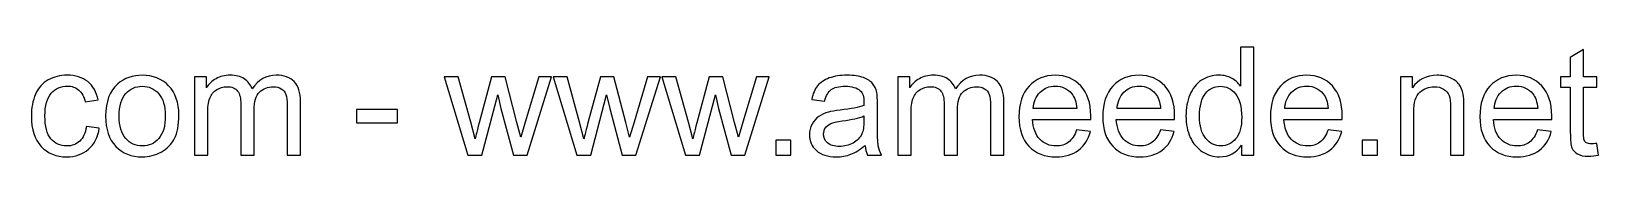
# Model space of a CAD drawing. Header units: millimetres. Extents: x 1315 to 1877, y -2074 to -1612.
# Drawn here: x 1789.1 to 1877.2, y -2073.9 to -2067.7 of the extents above; entities that cross this region are included whole.
import ezdxf

# ---------------------------------------------------------------- set-up
doc = ezdxf.new("R2010")
doc.units = ezdxf.units.MM
doc.header["$MEASUREMENT"] = 0
doc.layers.add('Layer 1', color=7, linetype='Continuous')

msp = doc.modelspace()

# ---------------------------------------------------------------- linework, layer by layer
at = {"layer": 'Layer 1', "color": 250}
for points, knots in [([(1857.0984, -2073.7853), (1857.0984, -2073.7853), (1857.0984, -2073.2279), (1857.0984, -2073.2279), (1857.0984, -2073.2279), (1856.8205, -2073.6611), (1856.4112, -2073.8784), (1855.8708, -2073.8784), (1855.8708, -2073.8784), (1855.5208, -2073.8784), (1855.1991, -2073.7825), (1854.907, -2073.5892), (1854.907, -2073.5892), (1854.6135, -2073.3972), (1854.3863, -2073.1277), (1854.224, -2072.7834), (1854.224, -2072.7834), (1854.0631, -2072.4377), (1853.9827, -2072.0412), (1853.9827, -2071.5924), (1853.9827, -2071.5924), (1853.9827, -2071.155), (1854.0561, -2070.7585), (1854.2014, -2070.4014), (1854.2014, -2070.4014), (1854.3482, -2070.0458), (1854.5669, -2069.7721), (1854.859, -2069.583), (1854.859, -2069.583), (1855.1497, -2069.3925), (1855.4771, -2069.2979), (1855.8369, -2069.2979), (1855.8369, -2069.2979), (1856.1022, -2069.2979), (1856.3379, -2069.3544), (1856.5439, -2069.4659), (1856.5439, -2069.4659), (1856.7499, -2069.5774), (1856.9178, -2069.7241), (1857.0476, -2069.9033), (1857.0476, -2069.9033), (1857.0476, -2069.9033), (1857.0476, -2067.7231), (1857.0476, -2067.7231), (1857.0476, -2067.7231), (1857.0476, -2067.7231), (1857.7927, -2067.7231), (1857.7927, -2067.7231), (1857.7927, -2067.7231), (1857.7927, -2067.7231), (1857.7927, -2073.7853), (1857.7927, -2073.7853), (1857.7927, -2073.7853), (1857.7927, -2073.7853), (1857.0984, -2073.7853), (1857.0984, -2073.7853)], [0, 0, 0, 0, 0.0666667, 0.0666667, 0.0666667, 0.0666667, 0.1333333, 0.1333333, 0.1333333, 0.1333333, 0.2, 0.2, 0.2, 0.2, 0.2666667, 0.2666667, 0.2666667, 0.2666667, 0.3333333, 0.3333333, 0.3333333, 0.3333333, 0.4, 0.4, 0.4, 0.4, 0.4666667, 0.4666667, 0.4666667, 0.4666667, 0.5333333, 0.5333333, 0.5333333, 0.5333333, 0.6, 0.6, 0.6, 0.6, 0.6666667, 0.6666667, 0.6666667, 0.6666667, 0.7333333, 0.7333333, 0.7333333, 0.7333333, 0.8, 0.8, 0.8, 0.8, 0.8666667, 0.8666667, 0.8666667, 0.8666667, 1, 1, 1, 1]), ([(1877.0671, -2073.1207), (1877.0671, -2073.1207), (1877.1687, -2073.7782), (1877.1687, -2073.7782), (1877.1687, -2073.7782), (1876.9599, -2073.822), (1876.7722, -2073.8446), (1876.6085, -2073.8446), (1876.6085, -2073.8446), (1876.339, -2073.8446), (1876.1302, -2073.8022), (1875.9806, -2073.7162), (1875.9806, -2073.7162), (1875.8324, -2073.6301), (1875.728, -2073.5186), (1875.6673, -2073.3789), (1875.6673, -2073.3789), (1875.6066, -2073.2392), (1875.577, -2072.9457), (1875.577, -2072.4984), (1875.577, -2072.4984), (1875.577, -2072.4984), (1875.577, -2069.9668), (1875.577, -2069.9668), (1875.577, -2069.9668), (1875.577, -2069.9668), (1875.0267, -2069.9668), (1875.0267, -2069.9668), (1875.0267, -2069.9668), (1875.0267, -2069.9668), (1875.0267, -2069.3911), (1875.0267, -2069.3911), (1875.0267, -2069.3911), (1875.0267, -2069.3911), (1875.577, -2069.3911), (1875.577, -2069.3911), (1875.577, -2069.3911), (1875.577, -2069.3911), (1875.577, -2068.3045), (1875.577, -2068.3045), (1875.577, -2068.3045), (1875.577, -2068.3045), (1876.3221, -2067.8572), (1876.3221, -2067.8572), (1876.3221, -2067.8572), (1876.3221, -2067.8572), (1876.3221, -2069.3911), (1876.3221, -2069.3911), (1876.3221, -2069.3911), (1876.3221, -2069.3911), (1877.0671, -2069.3911), (1877.0671, -2069.3911), (1877.0671, -2069.3911), (1877.0671, -2069.3911), (1877.0671, -2069.9668), (1877.0671, -2069.9668), (1877.0671, -2069.9668), (1877.0671, -2069.9668), (1876.3221, -2069.9668), (1876.3221, -2069.9668), (1876.3221, -2069.9668), (1876.3221, -2069.9668), (1876.3221, -2072.5407), (1876.3221, -2072.5407), (1876.3221, -2072.5407), (1876.3221, -2072.7538), (1876.3348, -2072.8907), (1876.3616, -2072.9513), (1876.3616, -2072.9513), (1876.387, -2073.012), (1876.4293, -2073.06), (1876.4886, -2073.0967), (1876.4886, -2073.0967), (1876.5479, -2073.132), (1876.6325, -2073.1503), (1876.7426, -2073.1503), (1876.7426, -2073.1503), (1876.8244, -2073.1503), (1876.9331, -2073.1404), (1877.0671, -2073.1207)], [0, 0, 0, 0, 0.047619, 0.047619, 0.047619, 0.047619, 0.0952381, 0.0952381, 0.0952381, 0.0952381, 0.1428571, 0.1428571, 0.1428571, 0.1428571, 0.1904762, 0.1904762, 0.1904762, 0.1904762, 0.2380952, 0.2380952, 0.2380952, 0.2380952, 0.2857143, 0.2857143, 0.2857143, 0.2857143, 0.3333333, 0.3333333, 0.3333333, 0.3333333, 0.3809524, 0.3809524, 0.3809524, 0.3809524, 0.4285714, 0.4285714, 0.4285714, 0.4285714, 0.4761905, 0.4761905, 0.4761905, 0.4761905, 0.5238095, 0.5238095, 0.5238095, 0.5238095, 0.5714286, 0.5714286, 0.5714286, 0.5714286, 0.6190476, 0.6190476, 0.6190476, 0.6190476, 0.6666667, 0.6666667, 0.6666667, 0.6666667, 0.7142857, 0.7142857, 0.7142857, 0.7142857, 0.7619048, 0.7619048, 0.7619048, 0.7619048, 0.8095238, 0.8095238, 0.8095238, 0.8095238, 0.8571429, 0.8571429, 0.8571429, 0.8571429, 0.9047619, 0.9047619, 0.9047619, 0.9047619, 1, 1, 1, 1]), ([(1792.2053, -2072.1766), (1792.2053, -2072.1766), (1792.9334, -2072.2782), (1792.9334, -2072.2782), (1792.9334, -2072.2782), (1792.853, -2072.7792), (1792.6498, -2073.1701), (1792.321, -2073.4537), (1792.321, -2073.4537), (1791.9922, -2073.7373), (1791.5872, -2073.8784), (1791.1089, -2073.8784), (1791.1089, -2073.8784), (1790.5092, -2073.8784), (1790.0265, -2073.6823), (1789.6625, -2073.29), (1789.6625, -2073.29), (1789.297, -2072.8977), (1789.115, -2072.3361), (1789.115, -2071.6051), (1789.115, -2071.6051), (1789.115, -2071.131), (1789.194, -2070.7175), (1789.3506, -2070.3619), (1789.3506, -2070.3619), (1789.5073, -2070.0077), (1789.7457, -2069.741), (1790.0675, -2069.5647), (1790.0675, -2069.5647), (1790.3878, -2069.3868), (1790.7363, -2069.2979), (1791.1145, -2069.2979), (1791.1145, -2069.2979), (1791.5901, -2069.2979), (1791.9809, -2069.4179), (1792.2829, -2069.6592), (1792.2829, -2069.6592), (1792.5863, -2069.9005), (1792.781, -2070.2434), (1792.8657, -2070.6865), (1792.8657, -2070.6865), (1792.8657, -2070.6865), (1792.146, -2070.7966), (1792.146, -2070.7966), (1792.146, -2070.7966), (1792.0769, -2070.5016), (1791.9555, -2070.2801), (1791.7792, -2070.1305), (1791.7792, -2070.1305), (1791.6042, -2069.9823), (1791.3925, -2069.9076), (1791.1442, -2069.9076), (1791.1442, -2069.9076), (1790.7688, -2069.9076), (1790.464, -2070.0416), (1790.2283, -2070.3097), (1790.2283, -2070.3097), (1789.9941, -2070.5792), (1789.877, -2071.0026), (1789.877, -2071.584), (1789.877, -2071.584), (1789.877, -2072.1738), (1789.9899, -2072.6014), (1790.2156, -2072.8681), (1790.2156, -2072.8681), (1790.4428, -2073.1348), (1790.7378, -2073.2688), (1791.1004, -2073.2688), (1791.1004, -2073.2688), (1791.3939, -2073.2688), (1791.638, -2073.1799), (1791.8328, -2073.0007), (1791.8328, -2073.0007), (1792.0289, -2072.8229), (1792.1531, -2072.5478), (1792.2053, -2072.1766)], [0, 0, 0, 0, 0.05, 0.05, 0.05, 0.05, 0.1, 0.1, 0.1, 0.1, 0.15, 0.15, 0.15, 0.15, 0.2, 0.2, 0.2, 0.2, 0.25, 0.25, 0.25, 0.25, 0.3, 0.3, 0.3, 0.3, 0.35, 0.35, 0.35, 0.35, 0.4, 0.4, 0.4, 0.4, 0.45, 0.45, 0.45, 0.45, 0.5, 0.5, 0.5, 0.5, 0.55, 0.55, 0.55, 0.55, 0.6, 0.6, 0.6, 0.6, 0.65, 0.65, 0.65, 0.65, 0.7, 0.7, 0.7, 0.7, 0.75, 0.75, 0.75, 0.75, 0.8, 0.8, 0.8, 0.8, 0.85, 0.85, 0.85, 0.85, 0.9, 0.9, 0.9, 0.9, 1, 1, 1, 1]), ([(1793.2891, -2071.5882), (1793.2891, -2070.7768), (1793.5149, -2070.1757), (1793.9678, -2069.7848), (1793.9678, -2069.7848), (1794.3446, -2069.4602), (1794.8061, -2069.2979), (1795.3493, -2069.2979), (1795.3493, -2069.2979), (1795.9519, -2069.2979), (1796.4458, -2069.4955), (1796.8296, -2069.8906), (1796.8296, -2069.8906), (1797.212, -2070.2843), (1797.4039, -2070.8304), (1797.4039, -2071.5261), (1797.4039, -2071.5261), (1797.4039, -2072.0905), (1797.3193, -2072.5336), (1797.1499, -2072.8568), (1797.1499, -2072.8568), (1796.9806, -2073.1799), (1796.7336, -2073.4311), (1796.4091, -2073.6103), (1796.4091, -2073.6103), (1796.0859, -2073.7895), (1795.7317, -2073.8784), (1795.3493, -2073.8784), (1795.3493, -2073.8784), (1794.7341, -2073.8784), (1794.2374, -2073.6823), (1793.8578, -2073.2886), (1793.8578, -2073.2886), (1793.4782, -2072.8949), (1793.2891, -2072.3276), (1793.2891, -2071.5882)], [0, 0, 0, 0, 0.1, 0.1, 0.1, 0.1, 0.2, 0.2, 0.2, 0.2, 0.3, 0.3, 0.3, 0.3, 0.4, 0.4, 0.4, 0.4, 0.5, 0.5, 0.5, 0.5, 0.6, 0.6, 0.6, 0.6, 0.7, 0.7, 0.7, 0.7, 0.8, 0.8, 0.8, 0.8, 1, 1, 1, 1]), ([(1794.0511, -2071.5896), (1794.0511, -2072.1512), (1794.1739, -2072.5717), (1794.4194, -2072.8497), (1794.4194, -2072.8497), (1794.6664, -2073.1291), (1794.9754, -2073.2688), (1795.3493, -2073.2688), (1795.3493, -2073.2688), (1795.719, -2073.2688), (1796.0267, -2073.1291), (1796.2736, -2072.8483), (1796.2736, -2072.8483), (1796.5191, -2072.5675), (1796.6419, -2072.1399), (1796.6419, -2071.5656), (1796.6419, -2071.5656), (1796.6419, -2071.0237), (1796.5177, -2070.6131), (1796.2708, -2070.3351), (1796.2708, -2070.3351), (1796.0238, -2070.0557), (1795.7162, -2069.916), (1795.3493, -2069.916), (1795.3493, -2069.916), (1794.9754, -2069.916), (1794.6664, -2070.0543), (1794.4194, -2070.3323), (1794.4194, -2070.3323), (1794.1739, -2070.6103), (1794.0511, -2071.0294), (1794.0511, -2071.5896)], [0, 0, 0, 0, 0.1111111, 0.1111111, 0.1111111, 0.1111111, 0.2222222, 0.2222222, 0.2222222, 0.2222222, 0.3333333, 0.3333333, 0.3333333, 0.3333333, 0.4444444, 0.4444444, 0.4444444, 0.4444444, 0.5555556, 0.5555556, 0.5555556, 0.5555556, 0.6666667, 0.6666667, 0.6666667, 0.6666667, 0.7777778, 0.7777778, 0.7777778, 0.7777778, 1, 1, 1, 1]), ([(1798.2774, -2073.7853), (1798.2774, -2073.7853), (1798.2774, -2069.3911), (1798.2774, -2069.3911), (1798.2774, -2069.3911), (1798.2774, -2069.3911), (1798.9463, -2069.3911), (1798.9463, -2069.3911), (1798.9463, -2069.3911), (1798.9463, -2069.3911), (1798.9463, -2070.012), (1798.9463, -2070.012), (1798.9463, -2070.012), (1799.0831, -2069.7975), (1799.2666, -2069.6239), (1799.4952, -2069.4941), (1799.4952, -2069.4941), (1799.7238, -2069.3629), (1799.9834, -2069.2979), (1800.2755, -2069.2979), (1800.2755, -2069.2979), (1800.6001, -2069.2979), (1800.8668, -2069.3657), (1801.0742, -2069.4997), (1801.0742, -2069.4997), (1801.2817, -2069.6352), (1801.4284, -2069.8229), (1801.5131, -2070.0656), (1801.5131, -2070.0656), (1801.863, -2069.5534), (1802.316, -2069.2979), (1802.8748, -2069.2979), (1802.8748, -2069.2979), (1803.3123, -2069.2979), (1803.6495, -2069.4179), (1803.8838, -2069.6592), (1803.8838, -2069.6592), (1804.1194, -2069.9005), (1804.238, -2070.2716), (1804.238, -2070.7726), (1804.238, -2070.7726), (1804.238, -2070.7726), (1804.238, -2073.7853), (1804.238, -2073.7853), (1804.238, -2073.7853), (1804.238, -2073.7853), (1803.4929, -2073.7853), (1803.4929, -2073.7853), (1803.4929, -2073.7853), (1803.4929, -2073.7853), (1803.4929, -2071.0195), (1803.4929, -2071.0195), (1803.4929, -2071.0195), (1803.4929, -2070.7232), (1803.4675, -2070.5087), (1803.4195, -2070.3775), (1803.4195, -2070.3775), (1803.3715, -2070.2462), (1803.284, -2070.1418), (1803.1556, -2070.0614), (1803.1556, -2070.0614), (1803.0286, -2069.9809), (1802.8791, -2069.9414), (1802.7083, -2069.9414), (1802.7083, -2069.9414), (1802.3979, -2069.9414), (1802.141, -2070.0444), (1801.9364, -2070.249), (1801.9364, -2070.249), (1801.7318, -2070.4551), (1801.6302, -2070.7839), (1801.6302, -2071.2354), (1801.6302, -2071.2354), (1801.6302, -2071.2354), (1801.6302, -2073.7853), (1801.6302, -2073.7853), (1801.6302, -2073.7853), (1801.6302, -2073.7853), (1800.8851, -2073.7853), (1800.8851, -2073.7853), (1800.8851, -2073.7853), (1800.8851, -2073.7853), (1800.8851, -2070.9334), (1800.8851, -2070.9334), (1800.8851, -2070.9334), (1800.8851, -2070.6032), (1800.8245, -2070.3549), (1800.7031, -2070.1898), (1800.7031, -2070.1898), (1800.5818, -2070.0247), (1800.3828, -2069.9414), (1800.1076, -2069.9414), (1800.1076, -2069.9414), (1799.8988, -2069.9414), (1799.7055, -2069.9965), (1799.5277, -2070.1065), (1799.5277, -2070.1065), (1799.3499, -2070.2166), (1799.2214, -2070.3775), (1799.141, -2070.5905), (1799.141, -2070.5905), (1799.062, -2070.8022), (1799.0225, -2071.1084), (1799.0225, -2071.5078), (1799.0225, -2071.5078), (1799.0225, -2071.5078), (1799.0225, -2073.7853), (1799.0225, -2073.7853), (1799.0225, -2073.7853), (1799.0225, -2073.7853), (1798.2774, -2073.7853), (1798.2774, -2073.7853)], [0, 0, 0, 0, 0.0344828, 0.0344828, 0.0344828, 0.0344828, 0.0689655, 0.0689655, 0.0689655, 0.0689655, 0.1034483, 0.1034483, 0.1034483, 0.1034483, 0.137931, 0.137931, 0.137931, 0.137931, 0.1724138, 0.1724138, 0.1724138, 0.1724138, 0.2068966, 0.2068966, 0.2068966, 0.2068966, 0.2413793, 0.2413793, 0.2413793, 0.2413793, 0.2758621, 0.2758621, 0.2758621, 0.2758621, 0.3103448, 0.3103448, 0.3103448, 0.3103448, 0.3448276, 0.3448276, 0.3448276, 0.3448276, 0.3793103, 0.3793103, 0.3793103, 0.3793103, 0.4137931, 0.4137931, 0.4137931, 0.4137931, 0.4482759, 0.4482759, 0.4482759, 0.4482759, 0.4827586, 0.4827586, 0.4827586, 0.4827586, 0.5172414, 0.5172414, 0.5172414, 0.5172414, 0.5517241, 0.5517241, 0.5517241, 0.5517241, 0.5862069, 0.5862069, 0.5862069, 0.5862069, 0.6206897, 0.6206897, 0.6206897, 0.6206897, 0.6551724, 0.6551724, 0.6551724, 0.6551724, 0.6896552, 0.6896552, 0.6896552, 0.6896552, 0.7241379, 0.7241379, 0.7241379, 0.7241379, 0.7586207, 0.7586207, 0.7586207, 0.7586207, 0.7931034, 0.7931034, 0.7931034, 0.7931034, 0.8275862, 0.8275862, 0.8275862, 0.8275862, 0.862069, 0.862069, 0.862069, 0.862069, 0.8965517, 0.8965517, 0.8965517, 0.8965517, 0.9310345, 0.9310345, 0.9310345, 0.9310345, 1, 1, 1, 1]), ([(1813.6444, -2073.7853), (1813.6444, -2073.7853), (1812.3166, -2069.3911), (1812.3166, -2069.3911), (1812.3166, -2069.3911), (1812.3166, -2069.3911), (1813.0955, -2069.3911), (1813.0955, -2069.3911), (1813.0955, -2069.3911), (1813.0955, -2069.3911), (1813.7968, -2071.9269), (1813.7968, -2071.9269), (1813.7968, -2071.9269), (1813.7968, -2071.9269), (1814.0452, -2072.8709), (1814.0452, -2072.8709), (1814.0452, -2072.8709), (1814.0551, -2072.8243), (1814.1313, -2072.5224), (1814.2724, -2071.965), (1814.2724, -2071.965), (1814.2724, -2071.965), (1814.9681, -2069.3911), (1814.9681, -2069.3911), (1814.9681, -2069.3911), (1814.9681, -2069.3911), (1815.7315, -2069.3911), (1815.7315, -2069.3911), (1815.7315, -2069.3911), (1815.7315, -2069.3911), (1816.3933, -2071.9424), (1816.3933, -2071.9424), (1816.3933, -2071.9424), (1816.3933, -2071.9424), (1816.6092, -2072.7792), (1816.6092, -2072.7792), (1816.6092, -2072.7792), (1816.6092, -2072.7792), (1816.8618, -2071.9311), (1816.8618, -2071.9311), (1816.8618, -2071.9311), (1816.8618, -2071.9311), (1817.621, -2069.3911), (1817.621, -2069.3911), (1817.621, -2069.3911), (1817.621, -2069.3911), (1818.3449, -2069.3911), (1818.3449, -2069.3911), (1818.3449, -2069.3911), (1818.3449, -2069.3911), (1816.9662, -2073.7853), (1816.9662, -2073.7853), (1816.9662, -2073.7853), (1816.9662, -2073.7853), (1816.1957, -2073.7853), (1816.1957, -2073.7853), (1816.1957, -2073.7853), (1816.1957, -2073.7853), (1815.4986, -2071.1564), (1815.4986, -2071.1564), (1815.4986, -2071.1564), (1815.4986, -2071.1564), (1815.3222, -2070.4043), (1815.3222, -2070.4043), (1815.3222, -2070.4043), (1815.3222, -2070.4043), (1814.4332, -2073.7853), (1814.4332, -2073.7853), (1814.4332, -2073.7853), (1814.4332, -2073.7853), (1813.6444, -2073.7853), (1813.6444, -2073.7853)], [0, 0, 0, 0, 0.0526316, 0.0526316, 0.0526316, 0.0526316, 0.1052632, 0.1052632, 0.1052632, 0.1052632, 0.1578947, 0.1578947, 0.1578947, 0.1578947, 0.2105263, 0.2105263, 0.2105263, 0.2105263, 0.2631579, 0.2631579, 0.2631579, 0.2631579, 0.3157895, 0.3157895, 0.3157895, 0.3157895, 0.3684211, 0.3684211, 0.3684211, 0.3684211, 0.4210526, 0.4210526, 0.4210526, 0.4210526, 0.4736842, 0.4736842, 0.4736842, 0.4736842, 0.5263158, 0.5263158, 0.5263158, 0.5263158, 0.5789474, 0.5789474, 0.5789474, 0.5789474, 0.6315789, 0.6315789, 0.6315789, 0.6315789, 0.6842105, 0.6842105, 0.6842105, 0.6842105, 0.7368421, 0.7368421, 0.7368421, 0.7368421, 0.7894737, 0.7894737, 0.7894737, 0.7894737, 0.8421053, 0.8421053, 0.8421053, 0.8421053, 0.8947368, 0.8947368, 0.8947368, 0.8947368, 1, 1, 1, 1]), ([(1819.7588, -2073.7853), (1819.7588, -2073.7853), (1818.431, -2069.3911), (1818.431, -2069.3911), (1818.431, -2069.3911), (1818.431, -2069.3911), (1819.2099, -2069.3911), (1819.2099, -2069.3911), (1819.2099, -2069.3911), (1819.2099, -2069.3911), (1819.9112, -2071.9269), (1819.9112, -2071.9269), (1819.9112, -2071.9269), (1819.9112, -2071.9269), (1820.1596, -2072.8709), (1820.1596, -2072.8709), (1820.1596, -2072.8709), (1820.1695, -2072.8243), (1820.2457, -2072.5224), (1820.3868, -2071.965), (1820.3868, -2071.965), (1820.3868, -2071.965), (1821.0825, -2069.3911), (1821.0825, -2069.3911), (1821.0825, -2069.3911), (1821.0825, -2069.3911), (1821.8459, -2069.3911), (1821.8459, -2069.3911), (1821.8459, -2069.3911), (1821.8459, -2069.3911), (1822.5077, -2071.9424), (1822.5077, -2071.9424), (1822.5077, -2071.9424), (1822.5077, -2071.9424), (1822.7236, -2072.7792), (1822.7236, -2072.7792), (1822.7236, -2072.7792), (1822.7236, -2072.7792), (1822.9762, -2071.9311), (1822.9762, -2071.9311), (1822.9762, -2071.9311), (1822.9762, -2071.9311), (1823.7354, -2069.3911), (1823.7354, -2069.3911), (1823.7354, -2069.3911), (1823.7354, -2069.3911), (1824.4593, -2069.3911), (1824.4593, -2069.3911), (1824.4593, -2069.3911), (1824.4593, -2069.3911), (1823.0806, -2073.7853), (1823.0806, -2073.7853), (1823.0806, -2073.7853), (1823.0806, -2073.7853), (1822.3101, -2073.7853), (1822.3101, -2073.7853), (1822.3101, -2073.7853), (1822.3101, -2073.7853), (1821.613, -2071.1564), (1821.613, -2071.1564), (1821.613, -2071.1564), (1821.613, -2071.1564), (1821.4366, -2070.4043), (1821.4366, -2070.4043), (1821.4366, -2070.4043), (1821.4366, -2070.4043), (1820.5476, -2073.7853), (1820.5476, -2073.7853), (1820.5476, -2073.7853), (1820.5476, -2073.7853), (1819.7588, -2073.7853), (1819.7588, -2073.7853)], [0, 0, 0, 0, 0.0526316, 0.0526316, 0.0526316, 0.0526316, 0.1052632, 0.1052632, 0.1052632, 0.1052632, 0.1578947, 0.1578947, 0.1578947, 0.1578947, 0.2105263, 0.2105263, 0.2105263, 0.2105263, 0.2631579, 0.2631579, 0.2631579, 0.2631579, 0.3157895, 0.3157895, 0.3157895, 0.3157895, 0.3684211, 0.3684211, 0.3684211, 0.3684211, 0.4210526, 0.4210526, 0.4210526, 0.4210526, 0.4736842, 0.4736842, 0.4736842, 0.4736842, 0.5263158, 0.5263158, 0.5263158, 0.5263158, 0.5789474, 0.5789474, 0.5789474, 0.5789474, 0.6315789, 0.6315789, 0.6315789, 0.6315789, 0.6842105, 0.6842105, 0.6842105, 0.6842105, 0.7368421, 0.7368421, 0.7368421, 0.7368421, 0.7894737, 0.7894737, 0.7894737, 0.7894737, 0.8421053, 0.8421053, 0.8421053, 0.8421053, 0.8947368, 0.8947368, 0.8947368, 0.8947368, 1, 1, 1, 1]), ([(1825.8732, -2073.7853), (1825.8732, -2073.7853), (1824.5454, -2069.3911), (1824.5454, -2069.3911), (1824.5454, -2069.3911), (1824.5454, -2069.3911), (1825.3243, -2069.3911), (1825.3243, -2069.3911), (1825.3243, -2069.3911), (1825.3243, -2069.3911), (1826.0256, -2071.9269), (1826.0256, -2071.9269), (1826.0256, -2071.9269), (1826.0256, -2071.9269), (1826.274, -2072.8709), (1826.274, -2072.8709), (1826.274, -2072.8709), (1826.2839, -2072.8243), (1826.3601, -2072.5224), (1826.5012, -2071.965), (1826.5012, -2071.965), (1826.5012, -2071.965), (1827.1969, -2069.3911), (1827.1969, -2069.3911), (1827.1969, -2069.3911), (1827.1969, -2069.3911), (1827.9603, -2069.3911), (1827.9603, -2069.3911), (1827.9603, -2069.3911), (1827.9603, -2069.3911), (1828.6221, -2071.9424), (1828.6221, -2071.9424), (1828.6221, -2071.9424), (1828.6221, -2071.9424), (1828.838, -2072.7792), (1828.838, -2072.7792), (1828.838, -2072.7792), (1828.838, -2072.7792), (1829.0906, -2071.9311), (1829.0906, -2071.9311), (1829.0906, -2071.9311), (1829.0906, -2071.9311), (1829.8498, -2069.3911), (1829.8498, -2069.3911), (1829.8498, -2069.3911), (1829.8498, -2069.3911), (1830.5737, -2069.3911), (1830.5737, -2069.3911), (1830.5737, -2069.3911), (1830.5737, -2069.3911), (1829.195, -2073.7853), (1829.195, -2073.7853), (1829.195, -2073.7853), (1829.195, -2073.7853), (1828.4245, -2073.7853), (1828.4245, -2073.7853), (1828.4245, -2073.7853), (1828.4245, -2073.7853), (1827.7274, -2071.1564), (1827.7274, -2071.1564), (1827.7274, -2071.1564), (1827.7274, -2071.1564), (1827.551, -2070.4043), (1827.551, -2070.4043), (1827.551, -2070.4043), (1827.551, -2070.4043), (1826.662, -2073.7853), (1826.662, -2073.7853), (1826.662, -2073.7853), (1826.662, -2073.7853), (1825.8732, -2073.7853), (1825.8732, -2073.7853)], [0, 0, 0, 0, 0.0526316, 0.0526316, 0.0526316, 0.0526316, 0.1052632, 0.1052632, 0.1052632, 0.1052632, 0.1578947, 0.1578947, 0.1578947, 0.1578947, 0.2105263, 0.2105263, 0.2105263, 0.2105263, 0.2631579, 0.2631579, 0.2631579, 0.2631579, 0.3157895, 0.3157895, 0.3157895, 0.3157895, 0.3684211, 0.3684211, 0.3684211, 0.3684211, 0.4210526, 0.4210526, 0.4210526, 0.4210526, 0.4736842, 0.4736842, 0.4736842, 0.4736842, 0.5263158, 0.5263158, 0.5263158, 0.5263158, 0.5789474, 0.5789474, 0.5789474, 0.5789474, 0.6315789, 0.6315789, 0.6315789, 0.6315789, 0.6842105, 0.6842105, 0.6842105, 0.6842105, 0.7368421, 0.7368421, 0.7368421, 0.7368421, 0.7894737, 0.7894737, 0.7894737, 0.7894737, 0.8421053, 0.8421053, 0.8421053, 0.8421053, 0.8947368, 0.8947368, 0.8947368, 0.8947368, 1, 1, 1, 1]), ([(1835.9528, -2073.235), (1835.6762, -2073.4706), (1835.4095, -2073.6357), (1835.1541, -2073.7331), (1835.1541, -2073.7331), (1834.8987, -2073.8305), (1834.625, -2073.8784), (1834.3314, -2073.8784), (1834.3314, -2073.8784), (1833.8488, -2073.8784), (1833.4777, -2073.7613), (1833.2181, -2073.5257), (1833.2181, -2073.5257), (1832.9584, -2073.2914), (1832.8286, -2072.9908), (1832.8286, -2072.6254), (1832.8286, -2072.6254), (1832.8286, -2072.4109), (1832.878, -2072.2147), (1832.9754, -2072.0369), (1832.9754, -2072.0369), (1833.0741, -2071.8591), (1833.2025, -2071.718), (1833.3606, -2071.6108), (1833.3606, -2071.6108), (1833.52, -2071.5035), (1833.6978, -2071.4217), (1833.8968, -2071.3666), (1833.8968, -2071.3666), (1834.0436, -2071.3285), (1834.2651, -2071.2919), (1834.56, -2071.2552), (1834.56, -2071.2552), (1835.1612, -2071.1846), (1835.6057, -2071.0985), (1835.8893, -2070.9998), (1835.8893, -2070.9998), (1835.8921, -2070.8982), (1835.8935, -2070.8332), (1835.8935, -2070.8064), (1835.8935, -2070.8064), (1835.8935, -2070.5045), (1835.823, -2070.2914), (1835.6819, -2070.1672), (1835.6819, -2070.1672), (1835.4914, -2069.9993), (1835.2077, -2069.916), (1834.8324, -2069.916), (1834.8324, -2069.916), (1834.481, -2069.916), (1834.2214, -2069.9781), (1834.0549, -2070.1009), (1834.0549, -2070.1009), (1833.8869, -2070.2236), (1833.7642, -2070.441), (1833.6837, -2070.7542), (1833.6837, -2070.7542), (1833.6837, -2070.7542), (1832.9556, -2070.6526), (1832.9556, -2070.6526), (1832.9556, -2070.6526), (1833.0219, -2070.3408), (1833.1306, -2070.0882), (1833.283, -2069.8963), (1833.283, -2069.8963), (1833.4354, -2069.7044), (1833.6555, -2069.5576), (1833.9434, -2069.4532), (1833.9434, -2069.4532), (1834.2298, -2069.3502), (1834.5643, -2069.2979), (1834.9425, -2069.2979), (1834.9425, -2069.2979), (1835.3178, -2069.2979), (1835.624, -2069.3417), (1835.8597, -2069.4306), (1835.8597, -2069.4306), (1836.0939, -2069.5195), (1836.2675, -2069.6296), (1836.3776, -2069.7636), (1836.3776, -2069.7636), (1836.4876, -2069.8977), (1836.5652, -2070.067), (1836.6104, -2070.2716), (1836.6104, -2070.2716), (1836.6344, -2070.3986), (1836.6471, -2070.6272), (1836.6471, -2070.956), (1836.6471, -2070.956), (1836.6471, -2070.956), (1836.6471, -2071.9438), (1836.6471, -2071.9438), (1836.6471, -2071.9438), (1836.6471, -2072.6338), (1836.6626, -2073.0699), (1836.6936, -2073.2547), (1836.6936, -2073.2547), (1836.7233, -2073.4396), (1836.7854, -2073.616), (1836.8757, -2073.7853), (1836.8757, -2073.7853), (1836.8757, -2073.7853), (1836.0967, -2073.7853), (1836.0967, -2073.7853), (1836.0967, -2073.7853), (1836.022, -2073.6287), (1835.974, -2073.4452), (1835.9528, -2073.235)], [0, 0, 0, 0, 0.0357143, 0.0357143, 0.0357143, 0.0357143, 0.0714286, 0.0714286, 0.0714286, 0.0714286, 0.1071429, 0.1071429, 0.1071429, 0.1071429, 0.1428571, 0.1428571, 0.1428571, 0.1428571, 0.1785714, 0.1785714, 0.1785714, 0.1785714, 0.2142857, 0.2142857, 0.2142857, 0.2142857, 0.25, 0.25, 0.25, 0.25, 0.2857143, 0.2857143, 0.2857143, 0.2857143, 0.3214286, 0.3214286, 0.3214286, 0.3214286, 0.3571429, 0.3571429, 0.3571429, 0.3571429, 0.3928571, 0.3928571, 0.3928571, 0.3928571, 0.4285714, 0.4285714, 0.4285714, 0.4285714, 0.4642857, 0.4642857, 0.4642857, 0.4642857, 0.5, 0.5, 0.5, 0.5, 0.5357143, 0.5357143, 0.5357143, 0.5357143, 0.5714286, 0.5714286, 0.5714286, 0.5714286, 0.6071429, 0.6071429, 0.6071429, 0.6071429, 0.6428571, 0.6428571, 0.6428571, 0.6428571, 0.6785714, 0.6785714, 0.6785714, 0.6785714, 0.7142857, 0.7142857, 0.7142857, 0.7142857, 0.75, 0.75, 0.75, 0.75, 0.7857143, 0.7857143, 0.7857143, 0.7857143, 0.8214286, 0.8214286, 0.8214286, 0.8214286, 0.8571429, 0.8571429, 0.8571429, 0.8571429, 0.8928571, 0.8928571, 0.8928571, 0.8928571, 0.9285714, 0.9285714, 0.9285714, 0.9285714, 1, 1, 1, 1]), ([(1837.7915, -2073.7853), (1837.7915, -2073.7853), (1837.7915, -2069.3911), (1837.7915, -2069.3911), (1837.7915, -2069.3911), (1837.7915, -2069.3911), (1838.4604, -2069.3911), (1838.4604, -2069.3911), (1838.4604, -2069.3911), (1838.4604, -2069.3911), (1838.4604, -2070.012), (1838.4604, -2070.012), (1838.4604, -2070.012), (1838.5972, -2069.7975), (1838.7807, -2069.6239), (1839.0093, -2069.4941), (1839.0093, -2069.4941), (1839.2379, -2069.3629), (1839.4975, -2069.2979), (1839.7896, -2069.2979), (1839.7896, -2069.2979), (1840.1142, -2069.2979), (1840.3809, -2069.3657), (1840.5883, -2069.4997), (1840.5883, -2069.4997), (1840.7958, -2069.6352), (1840.9425, -2069.8229), (1841.0272, -2070.0656), (1841.0272, -2070.0656), (1841.3771, -2069.5534), (1841.8301, -2069.2979), (1842.3889, -2069.2979), (1842.3889, -2069.2979), (1842.8264, -2069.2979), (1843.1636, -2069.4179), (1843.3979, -2069.6592), (1843.3979, -2069.6592), (1843.6335, -2069.9005), (1843.7521, -2070.2716), (1843.7521, -2070.7726), (1843.7521, -2070.7726), (1843.7521, -2070.7726), (1843.7521, -2073.7853), (1843.7521, -2073.7853), (1843.7521, -2073.7853), (1843.7521, -2073.7853), (1843.007, -2073.7853), (1843.007, -2073.7853), (1843.007, -2073.7853), (1843.007, -2073.7853), (1843.007, -2071.0195), (1843.007, -2071.0195), (1843.007, -2071.0195), (1843.007, -2070.7232), (1842.9816, -2070.5087), (1842.9336, -2070.3775), (1842.9336, -2070.3775), (1842.8856, -2070.2462), (1842.7981, -2070.1418), (1842.6697, -2070.0614), (1842.6697, -2070.0614), (1842.5427, -2069.9809), (1842.3932, -2069.9414), (1842.2224, -2069.9414), (1842.2224, -2069.9414), (1841.912, -2069.9414), (1841.6551, -2070.0444), (1841.4505, -2070.249), (1841.4505, -2070.249), (1841.2459, -2070.4551), (1841.1443, -2070.7839), (1841.1443, -2071.2354), (1841.1443, -2071.2354), (1841.1443, -2071.2354), (1841.1443, -2073.7853), (1841.1443, -2073.7853), (1841.1443, -2073.7853), (1841.1443, -2073.7853), (1840.3992, -2073.7853), (1840.3992, -2073.7853), (1840.3992, -2073.7853), (1840.3992, -2073.7853), (1840.3992, -2070.9334), (1840.3992, -2070.9334), (1840.3992, -2070.9334), (1840.3992, -2070.6032), (1840.3386, -2070.3549), (1840.2172, -2070.1898), (1840.2172, -2070.1898), (1840.0959, -2070.0247), (1839.8969, -2069.9414), (1839.6217, -2069.9414), (1839.6217, -2069.9414), (1839.4129, -2069.9414), (1839.2196, -2069.9965), (1839.0418, -2070.1065), (1839.0418, -2070.1065), (1838.864, -2070.2166), (1838.7355, -2070.3775), (1838.6551, -2070.5905), (1838.6551, -2070.5905), (1838.5761, -2070.8022), (1838.5366, -2071.1084), (1838.5366, -2071.5078), (1838.5366, -2071.5078), (1838.5366, -2071.5078), (1838.5366, -2073.7853), (1838.5366, -2073.7853), (1838.5366, -2073.7853), (1838.5366, -2073.7853), (1837.7915, -2073.7853), (1837.7915, -2073.7853)], [0, 0, 0, 0, 0.0344828, 0.0344828, 0.0344828, 0.0344828, 0.0689655, 0.0689655, 0.0689655, 0.0689655, 0.1034483, 0.1034483, 0.1034483, 0.1034483, 0.137931, 0.137931, 0.137931, 0.137931, 0.1724138, 0.1724138, 0.1724138, 0.1724138, 0.2068966, 0.2068966, 0.2068966, 0.2068966, 0.2413793, 0.2413793, 0.2413793, 0.2413793, 0.2758621, 0.2758621, 0.2758621, 0.2758621, 0.3103448, 0.3103448, 0.3103448, 0.3103448, 0.3448276, 0.3448276, 0.3448276, 0.3448276, 0.3793103, 0.3793103, 0.3793103, 0.3793103, 0.4137931, 0.4137931, 0.4137931, 0.4137931, 0.4482759, 0.4482759, 0.4482759, 0.4482759, 0.4827586, 0.4827586, 0.4827586, 0.4827586, 0.5172414, 0.5172414, 0.5172414, 0.5172414, 0.5517241, 0.5517241, 0.5517241, 0.5517241, 0.5862069, 0.5862069, 0.5862069, 0.5862069, 0.6206897, 0.6206897, 0.6206897, 0.6206897, 0.6551724, 0.6551724, 0.6551724, 0.6551724, 0.6896552, 0.6896552, 0.6896552, 0.6896552, 0.7241379, 0.7241379, 0.7241379, 0.7241379, 0.7586207, 0.7586207, 0.7586207, 0.7586207, 0.7931034, 0.7931034, 0.7931034, 0.7931034, 0.8275862, 0.8275862, 0.8275862, 0.8275862, 0.862069, 0.862069, 0.862069, 0.862069, 0.8965517, 0.8965517, 0.8965517, 0.8965517, 0.9310345, 0.9310345, 0.9310345, 0.9310345, 1, 1, 1, 1]), ([(1847.8415, -2072.3629), (1847.8415, -2072.3629), (1848.612, -2072.4645), (1848.612, -2072.4645), (1848.612, -2072.4645), (1848.492, -2072.9118), (1848.2677, -2073.2604), (1847.9403, -2073.5073), (1847.9403, -2073.5073), (1847.6129, -2073.7543), (1847.1952, -2073.8784), (1846.6858, -2073.8784), (1846.6858, -2073.8784), (1846.0452, -2073.8784), (1845.5372, -2073.6809), (1845.1618, -2073.2858), (1845.1618, -2073.2858), (1844.7864, -2072.8921), (1844.5988, -2072.3375), (1844.5988, -2071.6249), (1844.5988, -2071.6249), (1844.5988, -2070.8883), (1844.7879, -2070.3154), (1845.1674, -2069.909), (1845.1674, -2069.909), (1845.547, -2069.5011), (1846.0395, -2069.2979), (1846.6449, -2069.2979), (1846.6449, -2069.2979), (1847.2305, -2069.2979), (1847.7089, -2069.4969), (1848.08, -2069.8963), (1848.08, -2069.8963), (1848.4511, -2070.2956), (1848.6374, -2070.8572), (1848.6374, -2071.5811), (1848.6374, -2071.5811), (1848.6374, -2071.6249), (1848.636, -2071.6912), (1848.6332, -2071.7787), (1848.6332, -2071.7787), (1848.6332, -2071.7787), (1845.3608, -2071.7787), (1845.3608, -2071.7787), (1845.3608, -2071.7787), (1845.389, -2072.2599), (1845.5245, -2072.6296), (1845.77, -2072.885), (1845.77, -2072.885), (1846.0141, -2073.1404), (1846.3203, -2073.2688), (1846.6858, -2073.2688), (1846.6858, -2073.2688), (1846.9582, -2073.2688), (1847.191, -2073.1969), (1847.3829, -2073.0529), (1847.3829, -2073.0529), (1847.5762, -2072.909), (1847.7286, -2072.679), (1847.8415, -2072.3629)], [0, 0, 0, 0, 0.0625, 0.0625, 0.0625, 0.0625, 0.125, 0.125, 0.125, 0.125, 0.1875, 0.1875, 0.1875, 0.1875, 0.25, 0.25, 0.25, 0.25, 0.3125, 0.3125, 0.3125, 0.3125, 0.375, 0.375, 0.375, 0.375, 0.4375, 0.4375, 0.4375, 0.4375, 0.5, 0.5, 0.5, 0.5, 0.5625, 0.5625, 0.5625, 0.5625, 0.625, 0.625, 0.625, 0.625, 0.6875, 0.6875, 0.6875, 0.6875, 0.75, 0.75, 0.75, 0.75, 0.8125, 0.8125, 0.8125, 0.8125, 0.875, 0.875, 0.875, 0.875, 1, 1, 1, 1]), ([(1845.4031, -2071.1691), (1845.4031, -2071.1691), (1847.85, -2071.1691), (1847.85, -2071.1691), (1847.85, -2071.1691), (1847.8175, -2070.7994), (1847.723, -2070.5228), (1847.5692, -2070.3379), (1847.5692, -2070.3379), (1847.3335, -2070.0515), (1847.0259, -2069.9076), (1846.6491, -2069.9076), (1846.6491, -2069.9076), (1846.3076, -2069.9076), (1846.0212, -2070.0219), (1845.7883, -2070.2505), (1845.7883, -2070.2505), (1845.5569, -2070.4791), (1845.4285, -2070.7853), (1845.4031, -2071.1691)], [0, 0, 0, 0, 0.1666667, 0.1666667, 0.1666667, 0.1666667, 0.3333333, 0.3333333, 0.3333333, 0.3333333, 0.5, 0.5, 0.5, 0.5, 0.6666667, 0.6666667, 0.6666667, 0.6666667, 1, 1, 1, 1]), ([(1852.5504, -2072.3629), (1852.5504, -2072.3629), (1853.3209, -2072.4645), (1853.3209, -2072.4645), (1853.3209, -2072.4645), (1853.2009, -2072.9118), (1852.9766, -2073.2604), (1852.6492, -2073.5073), (1852.6492, -2073.5073), (1852.3218, -2073.7543), (1851.9041, -2073.8784), (1851.3947, -2073.8784), (1851.3947, -2073.8784), (1850.7541, -2073.8784), (1850.2461, -2073.6809), (1849.8707, -2073.2858), (1849.8707, -2073.2858), (1849.4953, -2072.8921), (1849.3077, -2072.3375), (1849.3077, -2071.6249), (1849.3077, -2071.6249), (1849.3077, -2070.8883), (1849.4968, -2070.3154), (1849.8763, -2069.909), (1849.8763, -2069.909), (1850.2559, -2069.5011), (1850.7484, -2069.2979), (1851.3538, -2069.2979), (1851.3538, -2069.2979), (1851.9394, -2069.2979), (1852.4178, -2069.4969), (1852.7889, -2069.8963), (1852.7889, -2069.8963), (1853.16, -2070.2956), (1853.3463, -2070.8572), (1853.3463, -2071.5811), (1853.3463, -2071.5811), (1853.3463, -2071.6249), (1853.3449, -2071.6912), (1853.3421, -2071.7787), (1853.3421, -2071.7787), (1853.3421, -2071.7787), (1850.0697, -2071.7787), (1850.0697, -2071.7787), (1850.0697, -2071.7787), (1850.0979, -2072.2599), (1850.2334, -2072.6296), (1850.4789, -2072.885), (1850.4789, -2072.885), (1850.723, -2073.1404), (1851.0292, -2073.2688), (1851.3947, -2073.2688), (1851.3947, -2073.2688), (1851.6671, -2073.2688), (1851.8999, -2073.1969), (1852.0918, -2073.0529), (1852.0918, -2073.0529), (1852.2851, -2072.909), (1852.4375, -2072.679), (1852.5504, -2072.3629)], [0, 0, 0, 0, 0.0625, 0.0625, 0.0625, 0.0625, 0.125, 0.125, 0.125, 0.125, 0.1875, 0.1875, 0.1875, 0.1875, 0.25, 0.25, 0.25, 0.25, 0.3125, 0.3125, 0.3125, 0.3125, 0.375, 0.375, 0.375, 0.375, 0.4375, 0.4375, 0.4375, 0.4375, 0.5, 0.5, 0.5, 0.5, 0.5625, 0.5625, 0.5625, 0.5625, 0.625, 0.625, 0.625, 0.625, 0.6875, 0.6875, 0.6875, 0.6875, 0.75, 0.75, 0.75, 0.75, 0.8125, 0.8125, 0.8125, 0.8125, 0.875, 0.875, 0.875, 0.875, 1, 1, 1, 1]), ([(1850.112, -2071.1691), (1850.112, -2071.1691), (1852.5589, -2071.1691), (1852.5589, -2071.1691), (1852.5589, -2071.1691), (1852.5264, -2070.7994), (1852.4319, -2070.5228), (1852.2781, -2070.3379), (1852.2781, -2070.3379), (1852.0424, -2070.0515), (1851.7348, -2069.9076), (1851.358, -2069.9076), (1851.358, -2069.9076), (1851.0165, -2069.9076), (1850.7301, -2070.0219), (1850.4972, -2070.2505), (1850.4972, -2070.2505), (1850.2658, -2070.4791), (1850.1374, -2070.7853), (1850.112, -2071.1691)], [0, 0, 0, 0, 0.1666667, 0.1666667, 0.1666667, 0.1666667, 0.3333333, 0.3333333, 0.3333333, 0.3333333, 0.5, 0.5, 0.5, 0.5, 0.6666667, 0.6666667, 0.6666667, 0.6666667, 1, 1, 1, 1]), ([(1854.7447, -2071.5938), (1854.7447, -2072.1555), (1854.8632, -2072.5746), (1855.1017, -2072.8526), (1855.1017, -2072.8526), (1855.3388, -2073.1305), (1855.6196, -2073.2688), (1855.9427, -2073.2688), (1855.9427, -2073.2688), (1856.2687, -2073.2688), (1856.5453, -2073.1362), (1856.7739, -2072.8709), (1856.7739, -2072.8709), (1857.0011, -2072.6056), (1857.1154, -2072.2006), (1857.1154, -2071.6559), (1857.1154, -2071.6559), (1857.1154, -2071.0576), (1856.9997, -2070.6173), (1856.7668, -2070.3365), (1856.7668, -2070.3365), (1856.5354, -2070.0557), (1856.249, -2069.916), (1855.9089, -2069.916), (1855.9089, -2069.916), (1855.5773, -2069.916), (1855.3007, -2070.0501), (1855.0777, -2070.3196), (1855.0777, -2070.3196), (1854.8562, -2070.5891), (1854.7447, -2071.0139), (1854.7447, -2071.5938)], [0, 0, 0, 0, 0.1111111, 0.1111111, 0.1111111, 0.1111111, 0.2222222, 0.2222222, 0.2222222, 0.2222222, 0.3333333, 0.3333333, 0.3333333, 0.3333333, 0.4444444, 0.4444444, 0.4444444, 0.4444444, 0.5555556, 0.5555556, 0.5555556, 0.5555556, 0.6666667, 0.6666667, 0.6666667, 0.6666667, 0.7777778, 0.7777778, 0.7777778, 0.7777778, 1, 1, 1, 1]), ([(1861.9682, -2072.3629), (1861.9682, -2072.3629), (1862.7387, -2072.4645), (1862.7387, -2072.4645), (1862.7387, -2072.4645), (1862.6187, -2072.9118), (1862.3944, -2073.2604), (1862.067, -2073.5073), (1862.067, -2073.5073), (1861.7396, -2073.7543), (1861.3219, -2073.8784), (1860.8125, -2073.8784), (1860.8125, -2073.8784), (1860.1719, -2073.8784), (1859.6639, -2073.6809), (1859.2885, -2073.2858), (1859.2885, -2073.2858), (1858.9131, -2072.8921), (1858.7255, -2072.3375), (1858.7255, -2071.6249), (1858.7255, -2071.6249), (1858.7255, -2070.8883), (1858.9146, -2070.3154), (1859.2941, -2069.909), (1859.2941, -2069.909), (1859.6737, -2069.5011), (1860.1662, -2069.2979), (1860.7716, -2069.2979), (1860.7716, -2069.2979), (1861.3572, -2069.2979), (1861.8356, -2069.4969), (1862.2067, -2069.8963), (1862.2067, -2069.8963), (1862.5778, -2070.2956), (1862.7641, -2070.8572), (1862.7641, -2071.5811), (1862.7641, -2071.5811), (1862.7641, -2071.6249), (1862.7627, -2071.6912), (1862.7599, -2071.7787), (1862.7599, -2071.7787), (1862.7599, -2071.7787), (1859.4875, -2071.7787), (1859.4875, -2071.7787), (1859.4875, -2071.7787), (1859.5157, -2072.2599), (1859.6512, -2072.6296), (1859.8967, -2072.885), (1859.8967, -2072.885), (1860.1408, -2073.1404), (1860.447, -2073.2688), (1860.8125, -2073.2688), (1860.8125, -2073.2688), (1861.0849, -2073.2688), (1861.3177, -2073.1969), (1861.5096, -2073.0529), (1861.5096, -2073.0529), (1861.7029, -2072.909), (1861.8553, -2072.679), (1861.9682, -2072.3629)], [0, 0, 0, 0, 0.0625, 0.0625, 0.0625, 0.0625, 0.125, 0.125, 0.125, 0.125, 0.1875, 0.1875, 0.1875, 0.1875, 0.25, 0.25, 0.25, 0.25, 0.3125, 0.3125, 0.3125, 0.3125, 0.375, 0.375, 0.375, 0.375, 0.4375, 0.4375, 0.4375, 0.4375, 0.5, 0.5, 0.5, 0.5, 0.5625, 0.5625, 0.5625, 0.5625, 0.625, 0.625, 0.625, 0.625, 0.6875, 0.6875, 0.6875, 0.6875, 0.75, 0.75, 0.75, 0.75, 0.8125, 0.8125, 0.8125, 0.8125, 0.875, 0.875, 0.875, 0.875, 1, 1, 1, 1]), ([(1859.5298, -2071.1691), (1859.5298, -2071.1691), (1861.9767, -2071.1691), (1861.9767, -2071.1691), (1861.9767, -2071.1691), (1861.9442, -2070.7994), (1861.8497, -2070.5228), (1861.6959, -2070.3379), (1861.6959, -2070.3379), (1861.4602, -2070.0515), (1861.1526, -2069.9076), (1860.7758, -2069.9076), (1860.7758, -2069.9076), (1860.4343, -2069.9076), (1860.1479, -2070.0219), (1859.915, -2070.2505), (1859.915, -2070.2505), (1859.6836, -2070.4791), (1859.5552, -2070.7853), (1859.5298, -2071.1691)], [0, 0, 0, 0, 0.1666667, 0.1666667, 0.1666667, 0.1666667, 0.3333333, 0.3333333, 0.3333333, 0.3333333, 0.5, 0.5, 0.5, 0.5, 0.6666667, 0.6666667, 0.6666667, 0.6666667, 1, 1, 1, 1]), ([(1866.0322, -2073.7853), (1866.0322, -2073.7853), (1866.0322, -2069.3911), (1866.0322, -2069.3911), (1866.0322, -2069.3911), (1866.0322, -2069.3911), (1866.7011, -2069.3911), (1866.7011, -2069.3911), (1866.7011, -2069.3911), (1866.7011, -2069.3911), (1866.7011, -2070.0148), (1866.7011, -2070.0148), (1866.7011, -2070.0148), (1867.0228, -2069.5364), (1867.4885, -2069.2979), (1868.0967, -2069.2979), (1868.0967, -2069.2979), (1868.362, -2069.2979), (1868.6047, -2069.3459), (1868.8262, -2069.4405), (1868.8262, -2069.4405), (1869.0478, -2069.535), (1869.2143, -2069.6606), (1869.3243, -2069.8144), (1869.3243, -2069.8144), (1869.4344, -2069.9682), (1869.512, -2070.1517), (1869.5558, -2070.3633), (1869.5558, -2070.3633), (1869.5826, -2070.5016), (1869.5967, -2070.7429), (1869.5967, -2071.0872), (1869.5967, -2071.0872), (1869.5967, -2071.0872), (1869.5967, -2073.7853), (1869.5967, -2073.7853), (1869.5967, -2073.7853), (1869.5967, -2073.7853), (1868.8516, -2073.7853), (1868.8516, -2073.7853), (1868.8516, -2073.7853), (1868.8516, -2073.7853), (1868.8516, -2071.1155), (1868.8516, -2071.1155), (1868.8516, -2071.1155), (1868.8516, -2070.8121), (1868.8234, -2070.5849), (1868.7655, -2070.4353), (1868.7655, -2070.4353), (1868.7077, -2070.2857), (1868.6047, -2070.1658), (1868.4579, -2070.0755), (1868.4579, -2070.0755), (1868.3112, -2069.9866), (1868.1376, -2069.9414), (1867.94, -2069.9414), (1867.94, -2069.9414), (1867.6239, -2069.9414), (1867.3516, -2070.0416), (1867.1216, -2070.2434), (1867.1216, -2070.2434), (1866.8916, -2070.4438), (1866.7773, -2070.8262), (1866.7773, -2071.3878), (1866.7773, -2071.3878), (1866.7773, -2071.3878), (1866.7773, -2073.7853), (1866.7773, -2073.7853), (1866.7773, -2073.7853), (1866.7773, -2073.7853), (1866.0322, -2073.7853), (1866.0322, -2073.7853)], [0, 0, 0, 0, 0.0526316, 0.0526316, 0.0526316, 0.0526316, 0.1052632, 0.1052632, 0.1052632, 0.1052632, 0.1578947, 0.1578947, 0.1578947, 0.1578947, 0.2105263, 0.2105263, 0.2105263, 0.2105263, 0.2631579, 0.2631579, 0.2631579, 0.2631579, 0.3157895, 0.3157895, 0.3157895, 0.3157895, 0.3684211, 0.3684211, 0.3684211, 0.3684211, 0.4210526, 0.4210526, 0.4210526, 0.4210526, 0.4736842, 0.4736842, 0.4736842, 0.4736842, 0.5263158, 0.5263158, 0.5263158, 0.5263158, 0.5789474, 0.5789474, 0.5789474, 0.5789474, 0.6315789, 0.6315789, 0.6315789, 0.6315789, 0.6842105, 0.6842105, 0.6842105, 0.6842105, 0.7368421, 0.7368421, 0.7368421, 0.7368421, 0.7894737, 0.7894737, 0.7894737, 0.7894737, 0.8421053, 0.8421053, 0.8421053, 0.8421053, 0.8947368, 0.8947368, 0.8947368, 0.8947368, 1, 1, 1, 1]), ([(1873.7383, -2072.3629), (1873.7383, -2072.3629), (1874.5088, -2072.4645), (1874.5088, -2072.4645), (1874.5088, -2072.4645), (1874.3888, -2072.9118), (1874.1645, -2073.2604), (1873.8371, -2073.5073), (1873.8371, -2073.5073), (1873.5097, -2073.7543), (1873.092, -2073.8784), (1872.5826, -2073.8784), (1872.5826, -2073.8784), (1871.942, -2073.8784), (1871.434, -2073.6809), (1871.0586, -2073.2858), (1871.0586, -2073.2858), (1870.6832, -2072.8921), (1870.4956, -2072.3375), (1870.4956, -2071.6249), (1870.4956, -2071.6249), (1870.4956, -2070.8883), (1870.6847, -2070.3154), (1871.0642, -2069.909), (1871.0642, -2069.909), (1871.4438, -2069.5011), (1871.9363, -2069.2979), (1872.5417, -2069.2979), (1872.5417, -2069.2979), (1873.1273, -2069.2979), (1873.6057, -2069.4969), (1873.9768, -2069.8963), (1873.9768, -2069.8963), (1874.3479, -2070.2956), (1874.5342, -2070.8572), (1874.5342, -2071.5811), (1874.5342, -2071.5811), (1874.5342, -2071.6249), (1874.5328, -2071.6912), (1874.53, -2071.7787), (1874.53, -2071.7787), (1874.53, -2071.7787), (1871.2576, -2071.7787), (1871.2576, -2071.7787), (1871.2576, -2071.7787), (1871.2858, -2072.2599), (1871.4213, -2072.6296), (1871.6668, -2072.885), (1871.6668, -2072.885), (1871.9109, -2073.1404), (1872.2171, -2073.2688), (1872.5826, -2073.2688), (1872.5826, -2073.2688), (1872.855, -2073.2688), (1873.0878, -2073.1969), (1873.2797, -2073.0529), (1873.2797, -2073.0529), (1873.473, -2072.909), (1873.6254, -2072.679), (1873.7383, -2072.3629)], [0, 0, 0, 0, 0.0625, 0.0625, 0.0625, 0.0625, 0.125, 0.125, 0.125, 0.125, 0.1875, 0.1875, 0.1875, 0.1875, 0.25, 0.25, 0.25, 0.25, 0.3125, 0.3125, 0.3125, 0.3125, 0.375, 0.375, 0.375, 0.375, 0.4375, 0.4375, 0.4375, 0.4375, 0.5, 0.5, 0.5, 0.5, 0.5625, 0.5625, 0.5625, 0.5625, 0.625, 0.625, 0.625, 0.625, 0.6875, 0.6875, 0.6875, 0.6875, 0.75, 0.75, 0.75, 0.75, 0.8125, 0.8125, 0.8125, 0.8125, 0.875, 0.875, 0.875, 0.875, 1, 1, 1, 1]), ([(1871.2999, -2071.1691), (1871.2999, -2071.1691), (1873.7468, -2071.1691), (1873.7468, -2071.1691), (1873.7468, -2071.1691), (1873.7143, -2070.7994), (1873.6198, -2070.5228), (1873.466, -2070.3379), (1873.466, -2070.3379), (1873.2303, -2070.0515), (1872.9227, -2069.9076), (1872.5459, -2069.9076), (1872.5459, -2069.9076), (1872.2044, -2069.9076), (1871.918, -2070.0219), (1871.6851, -2070.2505), (1871.6851, -2070.2505), (1871.4537, -2070.4791), (1871.3253, -2070.7853), (1871.2999, -2071.1691)], [0, 0, 0, 0, 0.1666667, 0.1666667, 0.1666667, 0.1666667, 0.3333333, 0.3333333, 0.3333333, 0.3333333, 0.5, 0.5, 0.5, 0.5, 0.6666667, 0.6666667, 0.6666667, 0.6666667, 1, 1, 1, 1]), ([(1807.3862, -2071.965), (1807.3862, -2071.965), (1807.3862, -2071.2199), (1807.3862, -2071.2199), (1807.3862, -2071.2199), (1807.3862, -2071.2199), (1809.6891, -2071.2199), (1809.6891, -2071.2199), (1809.6891, -2071.2199), (1809.6891, -2071.2199), (1809.6891, -2071.965), (1809.6891, -2071.965), (1809.6891, -2071.965), (1809.6891, -2071.965), (1807.3862, -2071.965), (1807.3862, -2071.965)], [0, 0, 0, 0, 0.2, 0.2, 0.2, 0.2, 0.4, 0.4, 0.4, 0.4, 0.6, 0.6, 0.6, 0.6, 1, 1, 1, 1]), ([(1835.8935, -2071.584), (1835.6226, -2071.694), (1835.2162, -2071.7872), (1834.6743, -2071.8634), (1834.6743, -2071.8634), (1834.3667, -2071.9071), (1834.1494, -2071.9565), (1834.0224, -2072.0115), (1834.0224, -2072.0115), (1833.8954, -2072.0666), (1833.798, -2072.147), (1833.7289, -2072.2514), (1833.7289, -2072.2514), (1833.6597, -2072.3572), (1833.6245, -2072.4744), (1833.6245, -2072.6042), (1833.6245, -2072.6042), (1833.6245, -2072.8003), (1833.6993, -2072.9654), (1833.8502, -2073.0967), (1833.8502, -2073.0967), (1834.0012, -2073.2279), (1834.2214, -2073.2942), (1834.5107, -2073.2942), (1834.5107, -2073.2942), (1834.7971, -2073.2942), (1835.0525, -2073.2321), (1835.2769, -2073.1066), (1835.2769, -2073.1066), (1835.4998, -2072.9824), (1835.6649, -2072.8116), (1835.7694, -2072.5957), (1835.7694, -2072.5957), (1835.8498, -2072.4278), (1835.8893, -2072.1809), (1835.8893, -2071.8549), (1835.8893, -2071.8549), (1835.8893, -2071.8549), (1835.8935, -2071.584), (1835.8935, -2071.584)], [0, 0, 0, 0, 0.0909091, 0.0909091, 0.0909091, 0.0909091, 0.1818182, 0.1818182, 0.1818182, 0.1818182, 0.2727273, 0.2727273, 0.2727273, 0.2727273, 0.3636364, 0.3636364, 0.3636364, 0.3636364, 0.4545455, 0.4545455, 0.4545455, 0.4545455, 0.5454545, 0.5454545, 0.5454545, 0.5454545, 0.6363636, 0.6363636, 0.6363636, 0.6363636, 0.7272727, 0.7272727, 0.7272727, 0.7272727, 0.8181818, 0.8181818, 0.8181818, 0.8181818, 1, 1, 1, 1]), ([(1830.942, -2073.7853), (1830.942, -2073.7853), (1830.942, -2072.9386), (1830.942, -2072.9386), (1830.942, -2072.9386), (1830.942, -2072.9386), (1831.7886, -2072.9386), (1831.7886, -2072.9386), (1831.7886, -2072.9386), (1831.7886, -2072.9386), (1831.7886, -2073.7853), (1831.7886, -2073.7853), (1831.7886, -2073.7853), (1831.7886, -2073.7853), (1830.942, -2073.7853), (1830.942, -2073.7853)], [0, 0, 0, 0, 0.2, 0.2, 0.2, 0.2, 0.4, 0.4, 0.4, 0.4, 0.6, 0.6, 0.6, 0.6, 1, 1, 1, 1]), ([(1863.8916, -2073.7853), (1863.8916, -2073.7853), (1863.8916, -2072.9386), (1863.8916, -2072.9386), (1863.8916, -2072.9386), (1863.8916, -2072.9386), (1864.7382, -2072.9386), (1864.7382, -2072.9386), (1864.7382, -2072.9386), (1864.7382, -2072.9386), (1864.7382, -2073.7853), (1864.7382, -2073.7853), (1864.7382, -2073.7853), (1864.7382, -2073.7853), (1863.8916, -2073.7853), (1863.8916, -2073.7853)], [0, 0, 0, 0, 0.2, 0.2, 0.2, 0.2, 0.4, 0.4, 0.4, 0.4, 0.6, 0.6, 0.6, 0.6, 1, 1, 1, 1])]:
    msp.add_open_spline(points, degree=3, knots=knots, dxfattribs=at)

doc.saveas('drawing.dxf')
